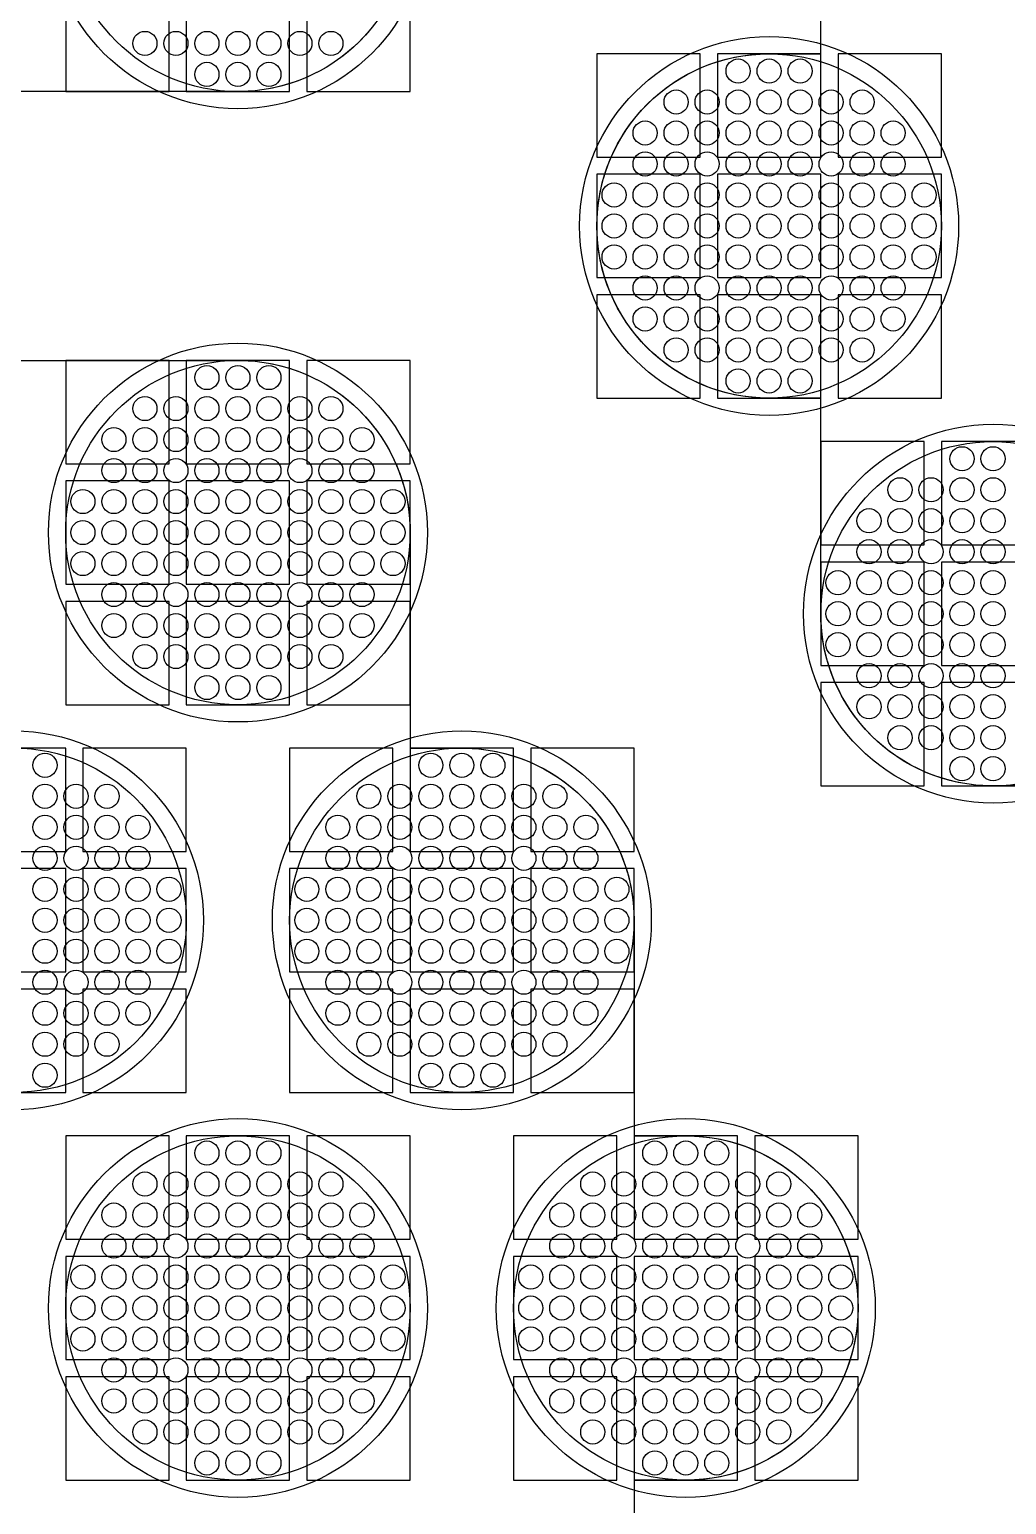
# Model space of a CAD drawing. Extents: x -49 to 54, y -38 to 38.
# Drawn here: x -23.793 to -20.957, y -8.425 to -4.142 of the extents above; entities that cross this region are included whole.
import ezdxf

# ---------------------------------------------------------------- set-up
doc = ezdxf.new("R2010")
doc.units = 0
for name, color, linetype in [('BACK_LAYER', 5, 'CONTINUOUS'), ('COND_LAYER_LOWER_ELECTRODE', 6, 'CONTINUOUS'), ('CONDUCTIVE_LAYER_BACK_LAYER', 2, 'CONTINUOUS'), ('EMITTER', 3, 'CONTINUOUS'), ('LOWER_ELECTRODE', 1, 'CONTINUOUS')]:
    doc.layers.add(name, color=color, linetype=linetype)

msp = doc.modelspace()

# ---------------------------------------------------------------- linework, layer by layer
at = {"layer": 'BACK_LAYER'}
for points in [[(-23.6884, -4.3226), (-23.3884, -4.3226), (-23.3884, -4.0226), (-23.6884, -4.0226)], [(-23.3384, -4.3226), (-23.0384, -4.3226), (-23.0384, -4.0226), (-23.3384, -4.0226)], [(-22.9884, -4.3226), (-22.6884, -4.3226), (-22.6884, -4.0226), (-22.9884, -4.0226)], [(-22.1465, -4.5128), (-21.8465, -4.5128), (-21.8465, -4.2128), (-22.1465, -4.2128)], [(-21.7965, -4.5128), (-21.4965, -4.5128), (-21.4965, -4.2128), (-21.7965, -4.2128)], [(-21.4465, -4.5128), (-21.1465, -4.5128), (-21.1465, -4.2128), (-21.4465, -4.2128)], [(-22.1465, -4.8628), (-21.8465, -4.8628), (-21.8465, -4.5628), (-22.1465, -4.5628)], [(-21.7965, -4.8628), (-21.4965, -4.8628), (-21.4965, -4.5628), (-21.7965, -4.5628)], [(-21.4465, -4.8628), (-21.1465, -4.8628), (-21.1465, -4.5628), (-21.4465, -4.5628)], [(-22.1465, -5.2128), (-21.8465, -5.2128), (-21.8465, -4.9128), (-22.1465, -4.9128)], [(-21.7965, -5.2128), (-21.4965, -5.2128), (-21.4965, -4.9128), (-21.7965, -4.9128)], [(-21.4465, -5.2128), (-21.1465, -5.2128), (-21.1465, -4.9128), (-21.4465, -4.9128)], [(-23.6884, -5.403), (-23.3884, -5.403), (-23.3884, -5.103), (-23.6884, -5.103)], [(-23.3384, -5.403), (-23.0384, -5.403), (-23.0384, -5.103), (-23.3384, -5.103)], [(-22.9884, -5.403), (-22.6884, -5.403), (-22.6884, -5.103), (-22.9884, -5.103)], [(-21.4965, -5.6386), (-21.1965, -5.6386), (-21.1965, -5.3386), (-21.4965, -5.3386)], [(-21.1465, -5.6386), (-20.8465, -5.6386), (-20.8465, -5.3386), (-21.1465, -5.3386)], [(-23.6884, -5.753), (-23.3884, -5.753), (-23.3884, -5.453), (-23.6884, -5.453)], [(-23.3384, -5.753), (-23.0384, -5.753), (-23.0384, -5.453), (-23.3384, -5.453)], [(-22.9884, -5.753), (-22.6884, -5.753), (-22.6884, -5.453), (-22.9884, -5.453)], [(-21.4965, -5.9886), (-21.1965, -5.9886), (-21.1965, -5.6886), (-21.4965, -5.6886)], [(-21.1465, -5.9886), (-20.8465, -5.9886), (-20.8465, -5.6886), (-21.1465, -5.6886)], [(-23.6884, -6.103), (-23.3884, -6.103), (-23.3884, -5.803), (-23.6884, -5.803)], [(-23.3384, -6.103), (-23.0384, -6.103), (-23.0384, -5.803), (-23.3384, -5.803)], [(-22.9884, -6.103), (-22.6884, -6.103), (-22.6884, -5.803), (-22.9884, -5.803)], [(-21.4965, -6.3386), (-21.1965, -6.3386), (-21.1965, -6.0386), (-21.4965, -6.0386)], [(-21.1465, -6.3386), (-20.8465, -6.3386), (-20.8465, -6.0386), (-21.1465, -6.0386)], [(-23.9884, -6.5288), (-23.6884, -6.5288), (-23.6884, -6.2288), (-23.9884, -6.2288)], [(-23.6384, -6.5288), (-23.3384, -6.5288), (-23.3384, -6.2288), (-23.6384, -6.2288)], [(-23.0384, -6.5288), (-22.7384, -6.5288), (-22.7384, -6.2288), (-23.0384, -6.2288)], [(-22.6884, -6.5288), (-22.3884, -6.5288), (-22.3884, -6.2288), (-22.6884, -6.2288)], [(-22.3384, -6.5288), (-22.0384, -6.5288), (-22.0384, -6.2288), (-22.3384, -6.2288)], [(-23.9884, -6.8788), (-23.6884, -6.8788), (-23.6884, -6.5788), (-23.9884, -6.5788)], [(-23.6384, -6.8788), (-23.3384, -6.8788), (-23.3384, -6.5788), (-23.6384, -6.5788)], [(-23.0384, -6.8788), (-22.7384, -6.8788), (-22.7384, -6.5788), (-23.0384, -6.5788)], [(-22.6884, -6.8788), (-22.3884, -6.8788), (-22.3884, -6.5788), (-22.6884, -6.5788)], [(-22.3384, -6.8788), (-22.0384, -6.8788), (-22.0384, -6.5788), (-22.3384, -6.5788)], [(-23.9884, -7.2288), (-23.6884, -7.2288), (-23.6884, -6.9288), (-23.9884, -6.9288)], [(-23.6384, -7.2288), (-23.3384, -7.2288), (-23.3384, -6.9288), (-23.6384, -6.9288)], [(-23.0384, -7.2288), (-22.7384, -7.2288), (-22.7384, -6.9288), (-23.0384, -6.9288)], [(-22.6884, -7.2288), (-22.3884, -7.2288), (-22.3884, -6.9288), (-22.6884, -6.9288)], [(-22.3384, -7.2288), (-22.0384, -7.2288), (-22.0384, -6.9288), (-22.3384, -6.9288)], [(-23.6884, -7.6546), (-23.3884, -7.6546), (-23.3884, -7.3546), (-23.6884, -7.3546)], [(-23.3384, -7.6546), (-23.0384, -7.6546), (-23.0384, -7.3546), (-23.3384, -7.3546)], [(-22.9884, -7.6546), (-22.6884, -7.6546), (-22.6884, -7.3546), (-22.9884, -7.3546)], [(-22.3884, -7.6546), (-22.0884, -7.6546), (-22.0884, -7.3546), (-22.3884, -7.3546)], [(-22.0384, -7.6546), (-21.7384, -7.6546), (-21.7384, -7.3546), (-22.0384, -7.3546)], [(-21.6884, -7.6546), (-21.3884, -7.6546), (-21.3884, -7.3546), (-21.6884, -7.3546)], [(-23.6884, -8.0046), (-23.3884, -8.0046), (-23.3884, -7.7046), (-23.6884, -7.7046)], [(-23.3384, -8.0046), (-23.0384, -8.0046), (-23.0384, -7.7046), (-23.3384, -7.7046)], [(-22.9884, -8.0046), (-22.6884, -8.0046), (-22.6884, -7.7046), (-22.9884, -7.7046)], [(-22.3884, -8.0046), (-22.0884, -8.0046), (-22.0884, -7.7046), (-22.3884, -7.7046)], [(-22.0384, -8.0046), (-21.7384, -8.0046), (-21.7384, -7.7046), (-22.0384, -7.7046)], [(-21.6884, -8.0046), (-21.3884, -8.0046), (-21.3884, -7.7046), (-21.6884, -7.7046)], [(-23.6884, -8.3546), (-23.3884, -8.3546), (-23.3884, -8.0546), (-23.6884, -8.0546)], [(-23.3384, -8.3546), (-23.0384, -8.3546), (-23.0384, -8.0546), (-23.3384, -8.0546)], [(-22.9884, -8.3546), (-22.6884, -8.3546), (-22.6884, -8.0546), (-22.9884, -8.0546)], [(-22.3884, -8.3546), (-22.0884, -8.3546), (-22.0884, -8.0546), (-22.3884, -8.0546)], [(-22.0384, -8.3546), (-21.7384, -8.3546), (-21.7384, -8.0546), (-22.0384, -8.0546)], [(-21.6884, -8.3546), (-21.3884, -8.3546), (-21.3884, -8.0546), (-21.6884, -8.0546)]]:
    msp.add_lwpolyline(points, close=True, dxfattribs=at)
at = {"layer": 'COND_LAYER_LOWER_ELECTRODE'}
for centre in [(-23.1884, -3.8226), (-21.6465, -4.7128), (-23.1884, -5.603), (-20.9965, -5.8386), (-23.8384, -6.7288), (-22.5384, -6.7288), (-23.1884, -7.8546), (-21.8884, -7.8546)]:
    msp.add_circle(centre, 0.55, dxfattribs=at)
at = {"layer": 'CONDUCTIVE_LAYER_BACK_LAYER'}
for points in [[(-20.8465, -6.3385), (-21.0064, -6.3385), (-21.0263, -6.3377), (-21.0461, -6.3362), (-21.0659, -6.3338), (-21.0855, -6.3306), (-21.105, -6.3267), (-21.1243, -6.322), (-21.1434, -6.3165), (-21.1623, -6.3103), (-21.1809, -6.3034), (-21.1993, -6.2957), (-21.2173, -6.2872), (-21.2349, -6.2781), (-21.2522, -6.2683), (-21.2691, -6.2578), (-21.2856, -6.2466), (-21.3015, -6.2348), (-21.3171, -6.2224), (-21.3321, -6.2093), (-21.3465, -6.1957), (-21.3604, -6.1815), (-21.3738, -6.1667), (-21.3865, -6.1515), (-21.3987, -6.1357), (-21.4102, -6.1195), (-21.421, -6.1028), (-21.4312, -6.0857), (-21.4406, -6.0683), (-21.4494, -6.0504), (-21.4575, -6.0323), (-21.4648, -6.0138), (-21.4714, -5.995), (-21.4773, -5.976), (-21.4823, -5.9568), (-21.4867, -5.9374), (-21.4902, -5.9178), (-21.493, -5.8981), (-21.4949, -5.8783), (-21.4961, -5.8585), (-21.4965, -5.8386), (-21.4965, -5.2127), (-21.6564, -5.2127), (-21.6763, -5.2119), (-21.6961, -5.2103), (-21.7159, -5.208), (-21.7355, -5.2048), (-21.755, -5.2009), (-21.7743, -5.1962), (-21.7934, -5.1907), (-21.8123, -5.1845), (-21.8309, -5.1775), (-21.8493, -5.1698), (-21.8673, -5.1614), (-21.8849, -5.1523), (-21.9022, -5.1424), (-21.9191, -5.1319), (-21.9356, -5.1208), (-21.9515, -5.109), (-21.9671, -5.0965), (-21.9821, -5.0835), (-21.9965, -5.0698), (-22.0104, -5.0556), (-22.0238, -5.0409), (-22.0365, -5.0256), (-22.0487, -5.0099), (-22.0602, -4.9937), (-22.071, -4.977), (-22.0812, -4.9599), (-22.0906, -4.9424), (-22.0994, -4.9246), (-22.1075, -4.9064), (-22.1148, -4.8879), (-22.1214, -4.8692), (-22.1273, -4.8502), (-22.1323, -4.831), (-22.1367, -4.8116), (-22.1402, -4.792), (-22.143, -4.7723), (-22.1449, -4.7525), (-22.1461, -4.7327), (-22.1465, -4.7128), (-22.1461, -4.6929), (-22.1449, -4.6731), (-22.143, -4.6533), (-22.1402, -4.6336), (-22.1367, -4.614), (-22.1323, -4.5946), (-22.1273, -4.5754), (-22.1214, -4.5564), (-22.1148, -4.5376), (-22.1075, -4.5192), (-22.0994, -4.501), (-22.0906, -4.4831), (-22.0812, -4.4657), (-22.071, -4.4486), (-22.0602, -4.4319), (-22.0487, -4.4157), (-22.0365, -4.3999), (-22.0238, -4.3847), (-22.0104, -4.3699), (-21.9965, -4.3557), (-21.9821, -4.3421), (-21.9671, -4.3291), (-21.9515, -4.3166), (-21.9356, -4.3048), (-21.9191, -4.2936), (-21.9022, -4.2831), (-21.8849, -4.2733), (-21.8673, -4.2642), (-21.8493, -4.2557), (-21.8309, -4.248), (-21.8123, -4.2411), (-21.7934, -4.2349), (-21.7743, -4.2294), (-21.755, -4.2247), (-21.7355, -4.2208), (-21.7159, -4.2176), (-21.6961, -4.2153), (-21.6763, -4.2137), (-21.6564, -4.2129), (-21.4965, -4.2129), (-21.4965, -3.587)], [(-22.7983, -4.1354), (-22.8111, -4.1507), (-22.8244, -4.1654), (-22.8383, -4.1796), (-22.8528, -4.1933), (-22.8678, -4.2063), (-22.8833, -4.2188), (-22.8993, -4.2306), (-22.9158, -4.2417), (-22.9326, -4.2523), (-22.9499, -4.2621), (-22.9676, -4.2712), (-22.9856, -4.2796), (-23.0039, -4.2873), (-23.0226, -4.2943), (-23.0414, -4.3005), (-23.0606, -4.306), (-23.0799, -4.3107), (-23.0994, -4.3146), (-23.119, -4.3178), (-23.1387, -4.3201), (-23.1586, -4.3217), (-23.1784, -4.3225), (-25.7983, -4.3225)], [(-24.4884, -5.1031), (-23.1784, -5.1031), (-23.1586, -5.1039), (-23.1387, -5.1054), (-23.119, -5.1078), (-23.0994, -5.111), (-23.0799, -5.1149), (-23.0606, -5.1196), (-23.0414, -5.1251), (-23.0226, -5.1313), (-23.0039, -5.1382), (-22.9856, -5.1459), (-22.9676, -5.1544), (-22.9499, -5.1635), (-22.9326, -5.1733), (-22.9158, -5.1838), (-22.8993, -5.195), (-22.8833, -5.2068), (-22.8678, -5.2192), (-22.8528, -5.2323), (-22.8383, -5.2459), (-22.8244, -5.2601), (-22.8111, -5.2749), (-22.7983, -5.2901), (-22.7862, -5.3059), (-22.7747, -5.3221), (-22.7639, -5.3388), (-22.7537, -5.3559), (-22.7442, -5.3733), (-22.7354, -5.3912), (-22.7274, -5.4093), (-22.72, -5.4278), (-22.7135, -5.4466), (-22.7076, -5.4656), (-22.7025, -5.4848), (-22.6982, -5.5042), (-22.6947, -5.5238), (-22.6919, -5.5435), (-22.6899, -5.5633), (-22.6888, -5.5831), (-22.6884, -5.603), (-22.6884, -6.2289), (-22.5284, -6.2289), (-22.5086, -6.2297), (-22.4887, -6.2313), (-22.469, -6.2336), (-22.4494, -6.2368), (-22.4299, -6.2407), (-22.4106, -6.2454), (-22.3914, -6.2509), (-22.3726, -6.2571), (-22.3539, -6.2641), (-22.3356, -6.2718), (-22.3176, -6.2802), (-22.2999, -6.2893), (-22.2826, -6.2992), (-22.2658, -6.3097), (-22.2493, -6.3208), (-22.2333, -6.3326), (-22.2178, -6.3451), (-22.2028, -6.3581), (-22.1883, -6.3718), (-22.1744, -6.386), (-22.1611, -6.4007), (-22.1483, -6.416), (-22.1362, -6.4317), (-22.1247, -6.4479), (-22.1139, -6.4646), (-22.1037, -6.4817), (-22.0942, -6.4992), (-22.0854, -6.517), (-22.0774, -6.5352), (-22.07, -6.5537), (-22.0635, -6.5724), (-22.0576, -6.5914), (-22.0525, -6.6106), (-22.0482, -6.63), (-22.0447, -6.6496), (-22.0419, -6.6693), (-22.0399, -6.6891), (-22.0388, -6.7089), (-22.0384, -6.7288), (-22.0384, -7.3547), (-21.8784, -7.3547), (-21.8586, -7.3555), (-21.8387, -7.3571), (-21.819, -7.3595), (-21.7994, -7.3626), (-21.7799, -7.3666), (-21.7606, -7.3713), (-21.7414, -7.3767), (-21.7226, -7.3829), (-21.7039, -7.3899), (-21.6856, -7.3976), (-21.6676, -7.406), (-21.6499, -7.4152), (-21.6326, -7.425), (-21.6158, -7.4355), (-21.5993, -7.4467), (-21.5833, -7.4585), (-21.5678, -7.4709), (-21.5528, -7.484), (-21.5383, -7.4976), (-21.5244, -7.5118), (-21.5111, -7.5265), (-21.4983, -7.5418), (-21.4862, -7.5575), (-21.4747, -7.5738), (-21.4639, -7.5904), (-21.4537, -7.6075), (-21.4442, -7.625), (-21.4354, -7.6428), (-21.4274, -7.661), (-21.42, -7.6795), (-21.4135, -7.6982), (-21.4076, -7.7173), (-21.4025, -7.7365), (-21.3982, -7.7559), (-21.3947, -7.7754), (-21.3919, -7.7951), (-21.3899, -7.8149), (-21.3888, -7.8348), (-21.3884, -7.8546), (-21.3888, -7.8745), (-21.3899, -7.8944), (-21.3919, -7.9142), (-21.3947, -7.9338), (-21.3982, -7.9534), (-21.4025, -7.9728), (-21.4076, -7.992), (-21.4135, -8.011), (-21.42, -8.0298), (-21.4274, -8.0483), (-21.4354, -8.0665), (-21.4442, -8.0843), (-21.4537, -8.1018), (-21.4639, -8.1189), (-21.4747, -8.1355), (-21.4862, -8.1517), (-21.4983, -8.1675), (-21.5111, -8.1828), (-21.5244, -8.1975), (-21.5383, -8.2117), (-21.5528, -8.2253), (-21.5678, -8.2384), (-21.5833, -8.2508), (-21.5993, -8.2626), (-21.6158, -8.2738), (-21.6326, -8.2843), (-21.6499, -8.2941), (-21.6676, -8.3033), (-21.6856, -8.3117), (-21.7039, -8.3194), (-21.7226, -8.3264), (-21.7414, -8.3326), (-21.7606, -8.338), (-21.7799, -8.3427), (-21.7994, -8.3467), (-21.819, -8.3498), (-21.8387, -8.3522), (-21.8586, -8.3538), (-21.8784, -8.3545), (-22.0384, -8.3545), (-22.0384, -8.9805)]]:
    msp.add_lwpolyline(points, dxfattribs=at)
at = {"layer": 'EMITTER'}
for centre in [(-23.1884, -3.8226), (-21.6465, -4.7128), (-23.1884, -5.603), (-20.9965, -5.8386), (-23.8384, -6.7288), (-22.5384, -6.7288), (-23.1884, -7.8546), (-21.8884, -7.8546)]:
    msp.add_circle(centre, 0.5, dxfattribs=at)
at = {"layer": 'LOWER_ELECTRODE'}
for centre in [(-23.4584, -4.1826), (-23.3684, -4.1826), (-23.2784, -4.1826), (-23.1884, -4.1826), (-23.0984, -4.1826), (-23.0084, -4.1826), (-22.9184, -4.1826), (-23.2784, -4.2726), (-23.1884, -4.2726), (-23.0984, -4.2726), (-21.7365, -4.2628), (-21.6465, -4.2628), (-21.5565, -4.2628), (-21.9165, -4.3528), (-21.8265, -4.3528), (-21.7365, -4.3528), (-21.6465, -4.3528), (-21.5565, -4.3528), (-21.4665, -4.3528), (-21.3765, -4.3528), (-22.0065, -4.4428), (-21.9165, -4.4428), (-21.8265, -4.4428), (-21.7365, -4.4428), (-21.6465, -4.4428), (-21.5565, -4.4428), (-21.4665, -4.4428), (-21.3765, -4.4428), (-21.2865, -4.4428), (-22.0065, -4.5328), (-21.9165, -4.5328), (-21.8265, -4.5328), (-21.7365, -4.5328), (-21.6465, -4.5328), (-21.5565, -4.5328), (-21.4665, -4.5328), (-21.3765, -4.5328), (-21.2865, -4.5328), (-22.0965, -4.6228), (-22.0065, -4.6228), (-21.9165, -4.6228), (-21.8265, -4.6228), (-21.7365, -4.6228), (-21.6465, -4.6228), (-21.5565, -4.6228), (-21.4665, -4.6228), (-21.3765, -4.6228), (-21.2865, -4.6228), (-21.1965, -4.6228), (-22.0965, -4.7128), (-22.0065, -4.7128), (-21.9165, -4.7128), (-21.8265, -4.7128), (-21.7365, -4.7128), (-21.6465, -4.7128), (-21.5565, -4.7128), (-21.4665, -4.7128), (-21.3765, -4.7128), (-21.2865, -4.7128), (-21.1965, -4.7128), (-22.0965, -4.8028), (-22.0065, -4.8028), (-21.9165, -4.8028), (-21.8265, -4.8028), (-21.7365, -4.8028), (-21.6465, -4.8028), (-21.5565, -4.8028), (-21.4665, -4.8028), (-21.3765, -4.8028), (-21.2865, -4.8028), (-21.1965, -4.8028), (-22.0065, -4.8928), (-21.9165, -4.8928), (-21.8265, -4.8928), (-21.7365, -4.8928), (-21.6465, -4.8928), (-21.5565, -4.8928), (-21.4665, -4.8928), (-21.3765, -4.8928), (-21.2865, -4.8928), (-22.0065, -4.9828), (-21.9165, -4.9828), (-21.8265, -4.9828), (-21.7365, -4.9828), (-21.6465, -4.9828), (-21.5565, -4.9828), (-21.4665, -4.9828), (-21.3765, -4.9828), (-21.2865, -4.9828), (-21.9165, -5.0728), (-21.8265, -5.0728), (-21.7365, -5.0728), (-21.6465, -5.0728), (-21.5565, -5.0728), (-21.4665, -5.0728), (-21.3765, -5.0728), (-23.2784, -5.153), (-23.1884, -5.153), (-23.0984, -5.153), (-21.7365, -5.1628), (-21.6465, -5.1628), (-21.5565, -5.1628), (-23.4584, -5.243), (-23.3684, -5.243), (-23.2784, -5.243), (-23.1884, -5.243), (-23.0984, -5.243), (-23.0084, -5.243), (-22.9184, -5.243), (-23.5484, -5.333), (-23.4584, -5.333), (-23.3684, -5.333), (-23.2784, -5.333), (-23.1884, -5.333), (-23.0984, -5.333), (-23.0084, -5.333), (-22.9184, -5.333), (-22.8284, -5.333), (-23.5484, -5.423), (-23.4584, -5.423), (-23.3684, -5.423), (-23.2784, -5.423), (-23.1884, -5.423), (-23.0984, -5.423), (-23.0084, -5.423), (-22.9184, -5.423), (-22.8284, -5.423), (-21.0865, -5.3886), (-20.9965, -5.3886), (-23.6384, -5.513), (-23.5484, -5.513), (-23.4584, -5.513), (-23.3684, -5.513), (-23.2784, -5.513), (-23.1884, -5.513), (-23.0984, -5.513), (-23.0084, -5.513), (-22.9184, -5.513), (-22.8284, -5.513), (-22.7384, -5.513), (-21.2665, -5.4786), (-21.1765, -5.4786), (-21.0865, -5.4786), (-20.9965, -5.4786), (-21.3565, -5.5686), (-21.2665, -5.5686), (-21.1765, -5.5686), (-21.0865, -5.5686), (-20.9965, -5.5686), (-23.6384, -5.603), (-23.5484, -5.603), (-23.4584, -5.603), (-23.3684, -5.603), (-23.2784, -5.603), (-23.1884, -5.603), (-23.0984, -5.603), (-23.0084, -5.603), (-22.9184, -5.603), (-22.8284, -5.603), (-22.7384, -5.603), (-21.3565, -5.6586), (-21.2665, -5.6586), (-21.1765, -5.6586), (-21.0865, -5.6586), (-20.9965, -5.6586), (-23.6384, -5.693), (-23.5484, -5.693), (-23.4584, -5.693), (-23.3684, -5.693), (-23.2784, -5.693), (-23.1884, -5.693), (-23.0984, -5.693), (-23.0084, -5.693), (-22.9184, -5.693), (-22.8284, -5.693), (-22.7384, -5.693), (-21.4465, -5.7486), (-21.3565, -5.7486), (-21.2665, -5.7486), (-21.1765, -5.7486), (-21.0865, -5.7486), (-20.9965, -5.7486), (-23.5484, -5.783), (-23.4584, -5.783), (-23.3684, -5.783), (-23.2784, -5.783), (-23.1884, -5.783), (-23.0984, -5.783), (-23.0084, -5.783), (-22.9184, -5.783), (-22.8284, -5.783), (-21.4465, -5.8386), (-21.3565, -5.8386), (-21.2665, -5.8386), (-21.1765, -5.8386), (-21.0865, -5.8386), (-20.9965, -5.8386), (-23.5484, -5.873), (-23.4584, -5.873), (-23.3684, -5.873), (-23.2784, -5.873), (-23.1884, -5.873), (-23.0984, -5.873), (-23.0084, -5.873), (-22.9184, -5.873), (-22.8284, -5.873), (-21.4465, -5.9286), (-21.3565, -5.9286), (-21.2665, -5.9286), (-21.1765, -5.9286), (-21.0865, -5.9286), (-20.9965, -5.9286), (-23.4584, -5.963), (-23.3684, -5.963), (-23.2784, -5.963), (-23.1884, -5.963), (-23.0984, -5.963), (-23.0084, -5.963), (-22.9184, -5.963), (-21.3565, -6.0186), (-21.2665, -6.0186), (-21.1765, -6.0186), (-21.0865, -6.0186), (-20.9965, -6.0186), (-23.2784, -6.053), (-23.1884, -6.053), (-23.0984, -6.053), (-21.3565, -6.1086), (-21.2665, -6.1086), (-21.1765, -6.1086), (-21.0865, -6.1086), (-20.9965, -6.1086), (-21.2665, -6.1986), (-21.1765, -6.1986), (-21.0865, -6.1986), (-20.9965, -6.1986), (-23.7484, -6.2788), (-22.6284, -6.2788), (-22.5384, -6.2788), (-22.4484, -6.2788), (-21.0865, -6.2886), (-20.9965, -6.2886), (-23.7484, -6.3688), (-23.6584, -6.3688), (-23.5684, -6.3688), (-22.8084, -6.3688), (-22.7184, -6.3688), (-22.6284, -6.3688), (-22.5384, -6.3688), (-22.4484, -6.3688), (-22.3584, -6.3688), (-22.2684, -6.3688), (-23.7484, -6.4588), (-23.6584, -6.4588), (-23.5684, -6.4588), (-23.4784, -6.4588), (-22.8984, -6.4588), (-22.8084, -6.4588), (-22.7184, -6.4588), (-22.6284, -6.4588), (-22.5384, -6.4588), (-22.4484, -6.4588), (-22.3584, -6.4588), (-22.2684, -6.4588), (-22.1784, -6.4588), (-23.7484, -6.5488), (-23.6584, -6.5488), (-23.5684, -6.5488), (-23.4784, -6.5488), (-22.8984, -6.5488), (-22.8084, -6.5488), (-22.7184, -6.5488), (-22.6284, -6.5488), (-22.5384, -6.5488), (-22.4484, -6.5488), (-22.3584, -6.5488), (-22.2684, -6.5488), (-22.1784, -6.5488), (-23.7484, -6.6388), (-23.6584, -6.6388), (-23.5684, -6.6388), (-23.4784, -6.6388), (-23.3884, -6.6388), (-22.9884, -6.6388), (-22.8984, -6.6388), (-22.8084, -6.6388), (-22.7184, -6.6388), (-22.6284, -6.6388), (-22.5384, -6.6388), (-22.4484, -6.6388), (-22.3584, -6.6388), (-22.2684, -6.6388), (-22.1784, -6.6388), (-22.0884, -6.6388), (-23.7484, -6.7288), (-23.6584, -6.7288), (-23.5684, -6.7288), (-23.4784, -6.7288), (-23.3884, -6.7288), (-22.9884, -6.7288), (-22.8984, -6.7288), (-22.8084, -6.7288), (-22.7184, -6.7288), (-22.6284, -6.7288), (-22.5384, -6.7288), (-22.4484, -6.7288), (-22.3584, -6.7288), (-22.2684, -6.7288), (-22.1784, -6.7288), (-22.0884, -6.7288), (-23.7484, -6.8188), (-23.6584, -6.8188), (-23.5684, -6.8188), (-23.4784, -6.8188), (-23.3884, -6.8188), (-22.9884, -6.8188), (-22.8984, -6.8188), (-22.8084, -6.8188), (-22.7184, -6.8188), (-22.6284, -6.8188), (-22.5384, -6.8188), (-22.4484, -6.8188), (-22.3584, -6.8188), (-22.2684, -6.8188), (-22.1784, -6.8188), (-22.0884, -6.8188), (-23.7484, -6.9088), (-23.6584, -6.9088), (-23.5684, -6.9088), (-23.4784, -6.9088), (-22.8984, -6.9088), (-22.8084, -6.9088), (-22.7184, -6.9088), (-22.6284, -6.9088), (-22.5384, -6.9088), (-22.4484, -6.9088), (-22.3584, -6.9088), (-22.2684, -6.9088), (-22.1784, -6.9088), (-23.7484, -6.9988), (-23.6584, -6.9988), (-23.5684, -6.9988), (-23.4784, -6.9988), (-22.8984, -6.9988), (-22.8084, -6.9988), (-22.7184, -6.9988), (-22.6284, -6.9988), (-22.5384, -6.9988), (-22.4484, -6.9988), (-22.3584, -6.9988), (-22.2684, -6.9988), (-22.1784, -6.9988), (-23.7484, -7.0888), (-23.6584, -7.0888), (-23.5684, -7.0888), (-22.8084, -7.0888), (-22.7184, -7.0888), (-22.6284, -7.0888), (-22.5384, -7.0888), (-22.4484, -7.0888), (-22.3584, -7.0888), (-22.2684, -7.0888), (-23.7484, -7.1788), (-22.6284, -7.1788), (-22.5384, -7.1788), (-22.4484, -7.1788), (-23.2784, -7.4046), (-23.1884, -7.4046), (-23.0984, -7.4046), (-21.9784, -7.4046), (-21.8884, -7.4046), (-21.7984, -7.4046), (-23.4584, -7.4946), (-23.3684, -7.4946), (-23.2784, -7.4946), (-23.1884, -7.4946), (-23.0984, -7.4946), (-23.0084, -7.4946), (-22.9184, -7.4946), (-22.1584, -7.4946), (-22.0684, -7.4946), (-21.9784, -7.4946), (-21.8884, -7.4946), (-21.7984, -7.4946), (-21.7084, -7.4946), (-21.6184, -7.4946), (-23.5484, -7.5846), (-23.4584, -7.5846), (-23.3684, -7.5846), (-23.2784, -7.5846), (-23.1884, -7.5846), (-23.0984, -7.5846), (-23.0084, -7.5846), (-22.9184, -7.5846), (-22.8284, -7.5846), (-22.2484, -7.5846), (-22.1584, -7.5846), (-22.0684, -7.5846), (-21.9784, -7.5846), (-21.8884, -7.5846), (-21.7984, -7.5846), (-21.7084, -7.5846), (-21.6184, -7.5846), (-21.5284, -7.5846), (-23.5484, -7.6746), (-23.4584, -7.6746), (-23.3684, -7.6746), (-23.2784, -7.6746), (-23.1884, -7.6746), (-23.0984, -7.6746), (-23.0084, -7.6746), (-22.9184, -7.6746), (-22.8284, -7.6746), (-22.2484, -7.6746), (-22.1584, -7.6746), (-22.0684, -7.6746), (-21.9784, -7.6746), (-21.8884, -7.6746), (-21.7984, -7.6746), (-21.7084, -7.6746), (-21.6184, -7.6746), (-21.5284, -7.6746), (-23.6384, -7.7646), (-23.5484, -7.7646), (-23.4584, -7.7646), (-23.3684, -7.7646), (-23.2784, -7.7646), (-23.1884, -7.7646), (-23.0984, -7.7646), (-23.0084, -7.7646), (-22.9184, -7.7646), (-22.8284, -7.7646), (-22.7384, -7.7646), (-22.3384, -7.7646), (-22.2484, -7.7646), (-22.1584, -7.7646), (-22.0684, -7.7646), (-21.9784, -7.7646), (-21.8884, -7.7646), (-21.7984, -7.7646), (-21.7084, -7.7646), (-21.6184, -7.7646), (-21.5284, -7.7646), (-21.4384, -7.7646), (-23.6384, -7.8546), (-23.5484, -7.8546), (-23.4584, -7.8546), (-23.3684, -7.8546), (-23.2784, -7.8546), (-23.1884, -7.8546), (-23.0984, -7.8546), (-23.0084, -7.8546), (-22.9184, -7.8546), (-22.8284, -7.8546), (-22.7384, -7.8546), (-22.3384, -7.8546), (-22.2484, -7.8546), (-22.1584, -7.8546), (-22.0684, -7.8546), (-21.9784, -7.8546), (-21.8884, -7.8546), (-21.7984, -7.8546), (-21.7084, -7.8546), (-21.6184, -7.8546), (-21.5284, -7.8546), (-21.4384, -7.8546), (-23.6384, -7.9446), (-23.5484, -7.9446), (-23.4584, -7.9446), (-23.3684, -7.9446), (-23.2784, -7.9446), (-23.1884, -7.9446), (-23.0984, -7.9446), (-23.0084, -7.9446), (-22.9184, -7.9446), (-22.8284, -7.9446), (-22.7384, -7.9446), (-22.3384, -7.9446), (-22.2484, -7.9446), (-22.1584, -7.9446), (-22.0684, -7.9446), (-21.9784, -7.9446), (-21.8884, -7.9446), (-21.7984, -7.9446), (-21.7084, -7.9446), (-21.6184, -7.9446), (-21.5284, -7.9446), (-21.4384, -7.9446), (-23.5484, -8.0346), (-23.4584, -8.0346), (-23.3684, -8.0346), (-23.2784, -8.0346), (-23.1884, -8.0346), (-23.0984, -8.0346), (-23.0084, -8.0346), (-22.9184, -8.0346), (-22.8284, -8.0346), (-22.2484, -8.0346), (-22.1584, -8.0346), (-22.0684, -8.0346), (-21.9784, -8.0346), (-21.8884, -8.0346), (-21.7984, -8.0346), (-21.7084, -8.0346), (-21.6184, -8.0346), (-21.5284, -8.0346), (-23.5484, -8.1246), (-23.4584, -8.1246), (-23.3684, -8.1246), (-23.2784, -8.1246), (-23.1884, -8.1246), (-23.0984, -8.1246), (-23.0084, -8.1246), (-22.9184, -8.1246), (-22.8284, -8.1246), (-22.2484, -8.1246), (-22.1584, -8.1246), (-22.0684, -8.1246), (-21.9784, -8.1246), (-21.8884, -8.1246), (-21.7984, -8.1246), (-21.7084, -8.1246), (-21.6184, -8.1246), (-21.5284, -8.1246), (-23.4584, -8.2146), (-23.3684, -8.2146), (-23.2784, -8.2146), (-23.1884, -8.2146), (-23.0984, -8.2146), (-23.0084, -8.2146), (-22.9184, -8.2146), (-22.1584, -8.2146), (-22.0684, -8.2146), (-21.9784, -8.2146), (-21.8884, -8.2146), (-21.7984, -8.2146), (-21.7084, -8.2146), (-21.6184, -8.2146), (-23.2784, -8.3046), (-23.1884, -8.3046), (-23.0984, -8.3046), (-21.9784, -8.3046), (-21.8884, -8.3046), (-21.7984, -8.3046)]:
    msp.add_circle(centre, 0.035, dxfattribs=at)

doc.saveas('drawing.dxf')
